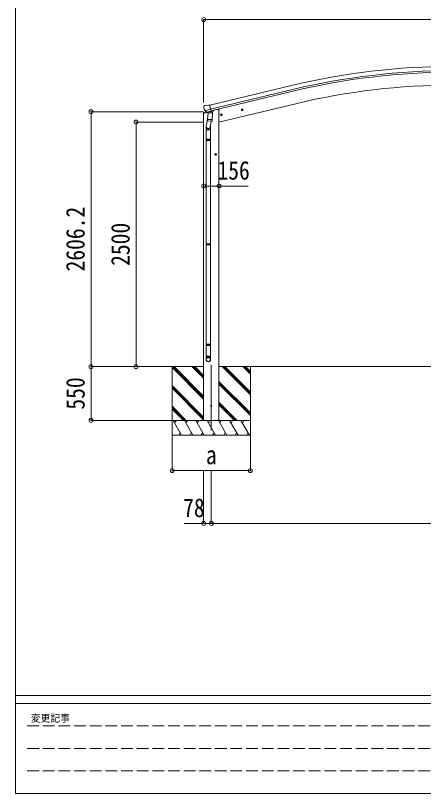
# Model space of a CAD drawing. Units: millimetres at full size, sheet at 1:40. Extents: x -11181 to 11305, y -7804 to 7716.
# Drawn here: x -11181 to -7008, y -7804 to 150 of the extents above; entities that cross this region are included whole.
import ezdxf
from ezdxf.enums import TextEntityAlignment as Align

# ---------------------------------------------------------------- set-up
doc = ezdxf.new("R2010")
doc.units = ezdxf.units.MM
doc.header["$LTSCALE"] = 40
doc.header["$PDMODE"] = 32
doc.header["$PDSIZE"] = 40
doc.linetypes.add('DASHED3', pattern=[4, 3, -1])
for name, color, linetype, lineweight in [('0-0_0', 7, 'Continuous', 9), ('0-1_本体', 4, 'Continuous', 9), ('0-2_部品', 7, 'Continuous', 9), ('0-8_PARTS2', 2, 'Continuous', 9), ('0-A_寸法', 6, 'Continuous', 9), ('F-0_240', 7, 'Continuous', 9)]:
    doc.layers.add(name, color=color, linetype=linetype, lineweight=lineweight)
doc.styles.add('ＭＳ ゴシック', font='')
doc.styles.get('ＭＳ ゴシック').set_extended_font_data('MS Gothic')

msp = doc.modelspace()

# ---------------------------------------------------------------- linework, layer by layer
at = {"layer": '0-0_0'}
for p, q in [((-9256.22, -3439.42), (-9897.72, -3439.43)), ((-9578.22, -3439.41), (-9578.22, -4139.41)), ((-9256.22, -3770.92), (-9578.22, -3448.93)), ((-9256.22, -3756.78), (-9573.58, -3439.42)), ((-9256.22, -3742.64), (-9559.44, -3439.42)), ((-9256.22, -3558.79), (-9375.6, -3439.41)), ((-9256.22, -3544.65), (-9361.46, -3439.41)), ((-9256.22, -3530.51), (-9347.32, -3439.41)), ((-9100.22, -3439.42), (-4315.2, -3439.42)), ((-8778.22, -3728.42), (-9067.23, -3439.41)), ((-8778.22, -3714.28), (-9053.09, -3439.41)), ((-8778.22, -3700.14), (-9038.95, -3439.41)), ((-8778.22, -3516.29), (-8855.1, -3439.41)), ((-8778.22, -3502.15), (-8840.96, -3439.41)), ((-8778.22, -3488.01), (-8826.82, -3439.41)), ((-8778.22, -3439.41), (-8778.22, -4139.41)), ((-9256.22, -3954.77), (-9578.22, -3632.77)), ((-9256.22, -3968.91), (-9578.22, -3646.91)), ((-8778.22, -3912.27), (-9100.22, -3590.27)), ((-8778.22, -3926.41), (-9100.22, -3604.42)), ((-8778.22, -3940.56), (-9100.22, -3618.56)), ((-9256.22, -3983.06), (-9578.22, -3661.06)), ((-8913.21, -3989.41), (-9100.22, -3802.4)), ((-8927.35, -3989.41), (-9100.22, -3816.55)), ((-9433.71, -3989.41), (-9578.22, -3844.9)), ((-9447.85, -3989.41), (-9578.22, -3859.05)), ((-9461.99, -3989.41), (-9578.22, -3873.19)), ((-8941.49, -3989.41), (-9100.22, -3830.69)), ((-9578.22, -3989.41), (-8778.22, -3989.41)), ((-9481.33, -4139.41), (-9567.93, -3989.41)), ((-9537.93, -3989.41), (-9552.93, -4015.39)), ((-9365.86, -4139.41), (-9452.46, -3989.41)), ((-9422.46, -3989.41), (-9437.46, -4015.39)), ((-9250.39, -4139.41), (-9336.99, -3989.41)), ((-9321.99, -4015.39), (-9306.99, -3989.41)), ((-9255.97, -3989.42), (-9100.47, -3989.42)), ((-9134.92, -4139.41), (-9221.52, -3989.41)), ((-9206.52, -4015.39), (-9191.52, -3989.41)), ((-9019.45, -4139.41), (-9106.05, -3989.41)), ((-9091.05, -4015.39), (-9076.05, -3989.41)), ((-8903.98, -4139.41), (-8990.58, -3989.41)), ((-8975.58, -4015.39), (-8960.58, -3989.41)), ((-8788.51, -4139.41), (-8875.11, -3989.41)), ((-8860.11, -4015.39), (-8845.11, -3989.41)), ((-9496.33, -4113.43), (-9511.33, -4139.41)), ((-9380.86, -4113.43), (-9395.86, -4139.41)), ((-9265.39, -4113.43), (-9280.39, -4139.41)), ((-9149.92, -4113.43), (-9164.92, -4139.41)), ((-9034.45, -4113.43), (-9049.45, -4139.41)), ((-8918.98, -4113.43), (-8933.97, -4139.41)), ((-8803.51, -4113.43), (-8818.51, -4139.41)), ((-8778.22, -4139.41), (-9578.22, -4139.41))]:
    msp.add_line(p, q, dxfattribs=at)
at = {"layer": '0-1_本体'}
for p, q in [((-9194.58, -765.69), (-8358.87, -565.05)), ((-9184.5, -807.66), (-8348.79, -607.03)), ((-9180.58, -824.03), (-8344.86, -623.39)), ((-9100.02, -939.41), (-8314.28, -750.77)), ((-9256.22, -3989.41), (-9256.22, -849.12)), ((-9100.22, -3989.41), (-9100.22, -810.03))]:
    msp.add_line(p, q, dxfattribs=at)
msp.add_lwpolyline([(-9100.22, -810.03), (-9120.22, -810.03), (-9153.73, -818.08)], dxfattribs=at)
for radius in [7073, 7029.83, 7013, 6882]:
    msp.add_arc((-6707.71, -7442.62), radius, 76.5, 103.5, dxfattribs=at)
at = {"layer": '0-2_部品'}
for p, q in [((-9255.96, -781.61), (-9255.69, -782.76)), ((-9251.74, -773.04), (-9255.6, -779.33)), ((-9248.65, -770.79), (-9235.46, -767.62)), ((-9220.91, -770.3), (-9234.17, -767.6)), ((-9220.91, -770.3), (-9194.97, -764.07)), ((-9258.08, -849.75), (-9215.27, -839.47)), ((-9258.08, -842.86), (-9258.08, -849.75)), ((-9229.58, -833.65), (-9255.78, -839.94)), ((-9241.91, -821.92), (-9184.4, -808.11)), ((-9225.06, -836.83), (-9241.43, -822.34)), ((-9222.35, -837.4), (-9214.83, -835.59)), ((-9221.51, -837.29), (-9219.98, -836.92)), ((-9219.98, -836.92), (-9183.28, -828.11)), ((-9218.14, -837.15), (-9218.19, -837.89)), ((-9217.44, -838.93), (-9191.62, -845.37)), ((-9210.52, -844.28), (-9215.19, -911.11)), ((-9164.83, -847.47), (-9210.52, -844.28)), ((-9208.75, -841.1), (-9208.97, -844.39)), ((-9189.23, -829.93), (-9190.25, -844.54)), ((-9183.28, -828.11), (-9181.75, -827.74)), ((-9180.19, -825.64), (-9179.25, -825.7)), ((-9179.25, -825.7), (-9165.94, -841.02)), ((-9175.57, -829.94), (-9157.36, -825.57)), ((-9169.51, -914.31), (-9164.83, -847.47)), ((-9165.94, -841.02), (-9166.38, -847.36)), ((-9153.53, -817.55), (-9153.53, -820.71)), ((-9065.76, -862.3), (-9085.21, -866.97)), ((-9082.78, -866.39), (-9080.65, -859.19)), ((-9077.62, -871.83), (-9082.78, -866.39)), ((-9080.65, -859.19), (-9073.35, -857.44)), ((-9073.15, -874.36), (-9077.82, -854.91)), ((-9073.35, -857.44), (-9068.19, -862.88)), ((-8851.84, -810.94), (-8871.29, -815.61)), ((-8868.86, -815.03), (-8866.73, -807.83)), ((-8863.69, -820.47), (-8868.86, -815.03)), ((-8866.73, -807.83), (-8859.43, -806.08)), ((-8859.23, -823), (-8863.9, -803.55)), ((-8859.43, -806.08), (-8854.26, -811.52)), ((-9213.46, -886.35), (-9229.38, -982.52)), ((-9216.05, -923.58), (-9215.18, -911.12)), ((-9215.66, -924.94), (-9215.66, -924.94)), ((-9169.51, -914.31), (-9215.19, -911.11)), ((-9214.21, -925.72), (-9172.51, -928.63)), ((-9177.94, -928.25), (-9188.67, -991.84)), ((-9169.52, -914.31), (-9170.41, -927.01)), ((-9231.53, -1019.68), (-9231.53, -985.33)), ((-9185.53, -1019.68), (-9231.53, -1019.68)), ((-9229.53, -1019.68), (-9229.53, -1113.68)), ((-9187.53, -1019.68), (-9187.53, -1113.68)), ((-9185.53, -985.02), (-9185.53, -1019.68)), ((-9231.53, -1115.68), (-9230.53, -1113.68)), ((-9185.53, -1115.68), (-9231.53, -1115.68)), ((-9185.53, -1123.68), (-9231.53, -1123.68)), ((-9186.53, -1113.68), (-9230.53, -1113.68)), ((-9186.53, -1125.68), (-9230.53, -1125.68)), ((-9229.53, -1125.68), (-9229.53, -2183.43)), ((-9187.53, -1125.68), (-9187.53, -2183.43)), ((-9185.53, -1115.68), (-9186.53, -1113.68)), ((-9185.53, -1123.68), (-9186.53, -1125.68)), ((-9185.53, -1115.68), (-9185.53, -1123.68)), ((-9124.02, -1269.55), (-9144.02, -1269.55)), ((-9141.52, -1269.55), (-9137.77, -1263.05)), ((-9137.77, -1276.05), (-9141.52, -1269.55)), ((-9137.77, -1263.05), (-9130.27, -1263.05)), ((-9134.02, -1279.55), (-9134.02, -1259.55)), ((-9130.27, -1263.05), (-9126.51, -1269.55)), ((-9231.53, -2185.43), (-9230.53, -2183.43)), ((-9185.53, -2185.43), (-9231.53, -2185.43)), ((-9185.53, -2193.43), (-9231.53, -2193.43)), ((-9186.53, -2183.43), (-9230.53, -2183.43)), ((-9186.53, -2195.43), (-9230.53, -2195.43)), ((-9229.53, -2195.43), (-9229.53, -3210.05)), ((-9187.53, -2195.43), (-9187.53, -3210.05)), ((-9185.53, -2185.43), (-9186.53, -2183.43)), ((-9185.53, -2193.43), (-9186.53, -2195.43)), ((-9185.53, -2185.43), (-9185.53, -2193.43)), ((-9231.53, -3212.05), (-9230.53, -3210.05)), ((-9185.53, -3212.05), (-9231.53, -3212.05)), ((-9185.53, -3220.05), (-9231.53, -3220.05)), ((-9186.53, -3210.05), (-9230.53, -3210.05)), ((-9186.53, -3222.05), (-9230.53, -3222.05)), ((-9229.53, -3222.05), (-9229.53, -3332.06)), ((-9187.53, -3222.05), (-9187.53, -3332.06)), ((-9185.53, -3212.05), (-9186.53, -3210.05)), ((-9185.53, -3220.05), (-9186.53, -3222.05)), ((-9185.53, -3212.05), (-9185.53, -3220.05)), ((-9231.53, -3366.2), (-9231.53, -3332.06)), ((-9185.53, -3332.06), (-9231.53, -3332.06)), ((-9185.53, -3366.2), (-9185.53, -3332.06))]:
    msp.add_line(p, q, dxfattribs=at)
for points in [[(-9189.55, -829.52), (-9179.82, -827.19), (-9194.97, -764.07)], [(-9242.18, -821.34), (-9241.59, -822.19), (-9241.43, -822.34)], [(-9189.55, -829.52), (-9189.78, -829.67), (-9214.55, -835.62), (-9214.83, -835.59)], [(-9068.19, -862.88), (-9070.32, -870.08), (-9077.62, -871.83)], [(-8854.26, -811.52), (-8856.4, -818.72), (-8863.69, -820.47)], [(-9231.53, -1115.68), (-9231.53, -1123.68), (-9230.53, -1125.68)], [(-9126.51, -1269.55), (-9130.27, -1276.05), (-9137.77, -1276.05)], [(-9231.53, -2185.43), (-9231.53, -2193.43), (-9230.53, -2195.43)], [(-9231.53, -3212.05), (-9231.53, -3220.05), (-9230.53, -3222.05)]]:
    msp.add_lwpolyline(points, dxfattribs=at)
for centre, radius in [((-9075.48, -864.63), 8.5), ((-9075.48, -864.63), 7.7), ((-9075.48, -864.63), 6.5), ((-8861.56, -813.28), 8.5), ((-8861.56, -813.28), 7.7), ((-8861.56, -813.28), 6.5), ((-9134.02, -1269.55), 8.5), ((-9134.02, -1269.55), 7.7), ((-9134.02, -1269.55), 6.5)]:
    msp.add_circle(centre, radius, dxfattribs=at)
at = {"layer": '0-2_部品', "color": 4}
msp.add_circle((-9178.22, -3839.43), 4.5, dxfattribs=at)
at = {"layer": '0-2_部品'}
for centre, radius, start, end in [((-9058.88, -735.51), 202.4, 193.5, 205.09125), ((-9247.48, -775.65), 5, 103.5, 148.5), ((-9234.76, -770.54), 3, 78.5, 103.5), ((-9255.08, -842.86), 3, 103.5, 180), ((-9221.63, -836.8), 0.5, 248.23754, 283.5), ((-9218.64, -837.11), 0.5, 356, 103.5), ((-9217.2, -837.96), 1, 176, 256), ((-9191.27, -844.4), 1.03, 250.03897, 351.96569), ((-9188.63, -830.02), 0.604, 100.59842, 172.20595), ((-9181.86, -827.26), 0.5, 283.5, 318.76246), ((-9158.53, -820.71), 5, 283.5, 0), ((-9214.11, -923.75), 1.95, 175.04017, 217.47766), ((-9214.07, -923.72), 2, 217.40962, 266), ((-9172.37, -926.64), 2, 266, 349.46843), ((-9201.53, -985.33), 30, 177.45142, 180)]:
    msp.add_arc(centre, radius, start, end, dxfattribs=at)
for centre, major_axis, ratio, start_param, end_param in [((-9253.04, -780.9), (-1.57, -2.57), 0.99628, 4.712389, 5.4996506), ((-9223.07, -834.57), (-0.73, -2.92), 0.997631, 5.8041905, 6.6006116), ((-9223.01, -834.35), (2.63, 3.16), 0.650902, 4.0958226, 4.1686332), ((-9223.04, -834.47), (-0.73, -2.92), 0.997631, 0.3902369, 0.4789948), ((-9208.53, -985.02), (23, 0), 0.996195, 2.5560258, 6.5663028), ((-9208.53, -985.02), (21, 0), 0.996195, 2.9349147, 5.9512394), ((-9208.53, -3364.45), (-23, 0), 0.996195, 3.1415927, 6.2831853), ((-9208.53, -3366.2), (-23, 0), 0.996195, 3.1415927, 6.2831853), ((-9208.53, -3366.2), (0, -23.43), 0.981806, 4.712389, 7.8539816)]:
    msp.add_ellipse(centre, major_axis=major_axis, ratio=ratio, start_param=start_param, end_param=end_param, dxfattribs=at)
msp.add_ellipse((-9208.53, -3366.2), major_axis=(21, 0), ratio=0.996195, dxfattribs=at)
at = {"layer": '0-8_PARTS2'}
msp.add_line((-9178.22, -4088.6), (-9178.22, -3419.58), dxfattribs=at)
at = {"layer": '0-8_PARTS2', "color": 6}
for p, q in [((-9256.22, -5042.82), (-9178.22, -5042.82)), ((-9178.22, -5042.82), (-4237.2, -5042.82))]:
    msp.add_line(p, q, dxfattribs=at)
at = {"layer": '0-A_寸法'}
for p, q in [((-9256.22, 109.14), (-9256.22, -737.98)), ((-9256.22, 109.14), (-4159.2, 109.14)), ((-10408.62, -833.22), (-9256.22, -833.22)), ((-10408.62, -3439.43), (-10408.62, -833.22)), ((-9256.01, -939.42), (-9948.16, -939.44)), ((-9948.16, -3439.43), (-9948.16, -939.43)), ((-9256.22, -1592.8), (-9100.22, -1592.8)), ((-9100.22, -1592.8), (-8800.22, -1592.8)), ((-10408.62, -3439.43), (-9578.22, -3439.43)), ((-10408.62, -3989.41), (-10408.62, -3439.43)), ((-9948.16, -3439.43), (-9271.7, -3439.43)), ((-10408.62, -3989.41), (-9578.22, -3989.41)), ((-9578.22, -4502.45), (-9578.22, -4145.91)), ((-8778.22, -4502.45), (-8778.22, -4145.91)), ((-9578.22, -4502.45), (-8778.22, -4502.45)), ((-9256.22, -5042.82), (-9256.22, -4502.45)), ((-9178.22, -5042.82), (-9178.22, -4502.45)), ((-9256.22, -5042.82), (-9456.22, -5042.82))]:
    msp.add_line(p, q, dxfattribs=at)
for p in [(-9256.22, 109.14), (-10408.62, -833.22), (-9948.16, -939.43), (-9256.22, -1592.8), (-9100.22, -1592.8), (-10408.62, -3439.43), (-9948.16, -3439.43), (-10408.62, -3989.41), (-9578.22, -4502.45), (-8778.22, -4502.45), (-9256.22, -5042.82), (-9178.22, -5042.82)]:
    msp.add_point(p, dxfattribs=at)
at = {"layer": 'F-0_240', "color": 5}
for p, q in [((-11180.61, 7716.46), (-11180.61, -7803.54)), ((-11180.61, -6803.54), (10739.39, -6803.54)), ((-11180.61, -6883.54), (7183.72, -6883.54)), ((-11180.61, -7803.54), (10739.39, -7803.54))]:
    msp.add_line(p, q, dxfattribs=at)
at = {"layer": 'F-0_240', "color": 4, "linetype": 'DASHED3'}
for p, q in [((-11060.61, -7113.54), (-4656.28, -7113.54)), ((-11060.61, -7343.54), (-4656.28, -7343.54)), ((-11060.61, -7573.54), (-4656.28, -7573.54))]:
    msp.add_line(p, q, dxfattribs=at)

# ---------------------------------------------------------------- texts
at = {"layer": '0-A_寸法', "color": 7, "style": 'ＭＳ ゴシック', "width": 0.85}
for s, p in [('156', (-9115.22, -1584.8)), ('a', (-9233.22, -4494.45)), ('78', (-9466.22, -5034.82))]:
    msp.add_text(s, height=190.6, dxfattribs=at).set_placement(p, align=Align.BOTTOM_LEFT)
for s, p in [('2606.2', (-10416.62, -2466.32)), ('2500', (-9956.16, -2409.43)), ('550', (-10416.62, -3879.42))]:
    msp.add_text(s, height=190.6, rotation=90, dxfattribs=at).set_placement(p, align=Align.BOTTOM_LEFT)
at = {"layer": 'F-0_240', "style": 'ＭＳ ゴシック'}
msp.add_text('変更記事', height=73.31, dxfattribs=at).set_placement((-11024.31, -7093.54), align=Align.BOTTOM_LEFT)

doc.saveas('drawing.dxf')
